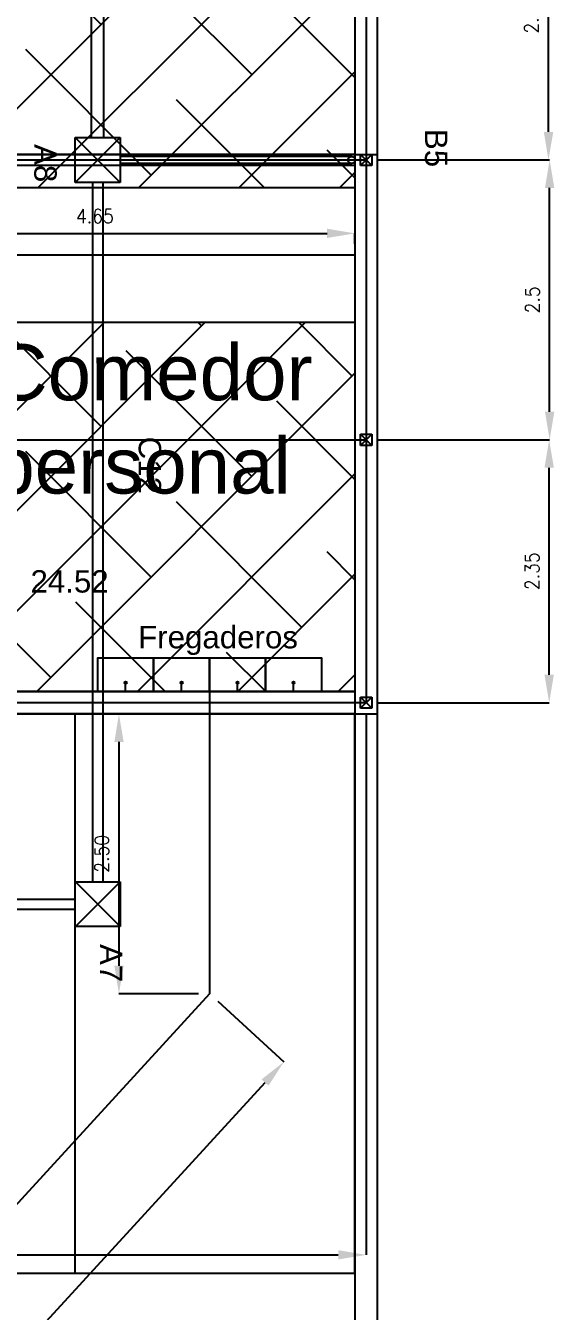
# Model space of a CAD drawing. Header units: inches. Extents: x 72863 to 73068, y 49095 to 49225.
# Drawn here: x 73063.66 to 73068.39, y 49154.9 to 49166.39 of the extents above; entities that cross this region are included whole.
import ezdxf

# ---------------------------------------------------------------- set-up
doc = ezdxf.new("R2010")
doc.units = ezdxf.units.IN
doc.layers.get('0').update_dxf_attribs({"lineweight": 15})
for name, color, linetype in [('Aguas pluviales', 140, 'Continuous'), ('Aguas sanitarias', 140, 'Continuous'), ('Auxiliar', 240, 'Continuous'), ('Cotas_IncendiosP0', 30, 'Continuous'), ('Cotas_IncendiosP1', 30, 'Continuous'), ('Elementos_A_P0', 251, 'Continuous'), ('Elementos_A_P1', 251, 'Continuous'), ('Exteriores', 7, 'Continuous'), ('IncendiosP0', 1, 'Continuous'), ('P0', 5, 'Continuous'), ('P0_Elementos', 44, 'Continuous'), ('P1', 3, 'Continuous'), ('P1 Paredes interiores', 76, 'Continuous'), ('P1 Texto', 7, 'Continuous'), ('Pared exterior nave', 26, 'Continuous'), ('Pared parcela', 7, 'Continuous'), ('Pilares', 240, 'Continuous')]:
    doc.layers.add(name, color=color, linetype=linetype)
doc.layers.add('Cotas', color=200, linetype='Continuous', lineweight=9)
doc.layers.add('Límites', color=6, linetype='Continuous', lineweight=9)
doc.styles.add('80-100', font='romans.shx', dxfattribs={"width": 0.9, "height": 0.125})
doc.styles.get("Standard").update_dxf_attribs({"font": 'arial.ttf'})
doc.dimstyles.new('Copia de 100_conlineas', dxfattribs={"dimtxt": 0.125, "dimasz": 0.25, "dimexe": 0, "dimexo": 0.1, "dimgap": 0.09, "dimtad": 1, "dimzin": 4, "dimdsep": 46, "dimtxsty": '80-100', "dimcen": 0.1, "dimclrd": 256, "dimclre": 256, "dimclrt": 256, "dimadec": 0, "dimazin": 0, "dimtfac": 1, "dimtix": 1, "dimtmove": 2, "dimatfit": 3, "dimfxl": 1, "dimtvp": 1.058824, "dimtolj": 1, "dimtzin": 1, "dimarcsym": 0})
doc.dimstyles.new('Mod ISO-25', dxfattribs={"dimtxt": 0.125, "dimasz": 0.25, "dimexe": 0, "dimexo": 0.1, "dimgap": 0.09, "dimtad": 1, "dimzin": 12, "dimdsep": 46, "dimtxsty": '80-100', "dimcen": 0.1, "dimclrd": 256, "dimclre": 256, "dimclrt": 256, "dimadec": 0, "dimazin": 0, "dimtfac": 1, "dimtix": 1, "dimtmove": 2, "dimatfit": 3, "dimfxl": 1, "dimtolj": 1, "dimarcsym": 0})

# ---------------------------------------------------------------- blocks, each defined once
blk = doc.blocks.new('*D344')
at = {"layer": 'Cotas', "lineweight": -2, "transparency": 16777216}
for p, q in [((73066.807, 49162.689), (73068.343, 49162.689)), ((73068.343, 49160.589), (73068.343, 49162.439)), ((73066.807, 49160.339), (73068.343, 49160.339))]:
    blk.add_line(p, q, dxfattribs=at)
at = {"layer": 'Cotas', "transparency": 16777216}
for points in [[(73068.301, 49162.439), (73068.385, 49162.439), (73068.343, 49162.689)], [(73068.301, 49160.589), (73068.385, 49160.589), (73068.343, 49160.339)]]:
    blk.add_solid(points, dxfattribs=at)
at = {"layer": 'Defpoints', "color": 0, "transparency": 16777216}
for p in [(73066.707, 49162.689), (73068.343, 49162.689), (73066.707, 49160.339)]:
    blk.add_point(p, dxfattribs=at)
at = {"layer": 'Cotas', "transparency": 16777216, "insert": (73068.19, 49161.514), "char_height": 0.125, "attachment_point": 5, "rotation": 90, "style": '80-100'}
blk.add_mtext('\\A1;2.35', dxfattribs=at)
blk = doc.blocks.new('*D345')
at = {"layer": 'Cotas', "lineweight": -2, "transparency": 16777216}
for p, q in [((73066.807, 49165.189), (73068.347, 49165.189)), ((73068.347, 49162.939), (73068.347, 49164.939)), ((73066.807, 49162.689), (73068.347, 49162.689))]:
    blk.add_line(p, q, dxfattribs=at)
at = {"layer": 'Cotas', "transparency": 16777216}
for points in [[(73068.305, 49164.939), (73068.389, 49164.939), (73068.347, 49165.189)], [(73068.305, 49162.939), (73068.389, 49162.939), (73068.347, 49162.689)]]:
    blk.add_solid(points, dxfattribs=at)
at = {"layer": 'Defpoints', "color": 0, "transparency": 16777216}
for p in [(73066.707, 49165.189), (73068.347, 49165.189), (73066.707, 49162.689)]:
    blk.add_point(p, dxfattribs=at)
at = {"layer": 'Cotas', "transparency": 16777216, "insert": (73068.195, 49163.939), "char_height": 0.125, "attachment_point": 5, "rotation": 90, "style": '80-100'}
blk.add_mtext('\\A1;2.5', dxfattribs=at)
blk = doc.blocks.new('*D346')
at = {"layer": 'Cotas', "lineweight": -2, "transparency": 16777216}
for p, q in [((73066.807, 49167.689), (73068.337, 49167.689)), ((73068.337, 49165.439), (73068.337, 49167.439)), ((73066.807, 49165.189), (73068.337, 49165.189))]:
    blk.add_line(p, q, dxfattribs=at)
at = {"layer": 'Cotas', "transparency": 16777216}
for points in [[(73068.295, 49167.439), (73068.379, 49167.439), (73068.337, 49167.689)], [(73068.295, 49165.439), (73068.379, 49165.439), (73068.337, 49165.189)]]:
    blk.add_solid(points, dxfattribs=at)
at = {"layer": 'Defpoints', "color": 0, "transparency": 16777216}
for p in [(73066.707, 49167.689), (73068.337, 49167.689), (73066.707, 49165.189)]:
    blk.add_point(p, dxfattribs=at)
at = {"layer": 'Cotas', "transparency": 16777216, "insert": (73068.184, 49166.439), "char_height": 0.125, "attachment_point": 5, "rotation": 90, "style": '80-100'}
blk.add_mtext('\\A1;2.5', dxfattribs=at)
blk = doc.blocks.new('*D352')
at = {"layer": 'Cotas', "lineweight": -2, "transparency": 16777216}
for p, q in [((73046.907, 49160.239), (73046.907, 49155.405)), ((73066.707, 49160.239), (73066.707, 49155.405)), ((73047.157, 49155.405), (73066.457, 49155.405))]:
    blk.add_line(p, q, dxfattribs=at)
at = {"layer": 'Cotas', "transparency": 16777216}
for points in [[(73047.157, 49155.447), (73047.157, 49155.364), (73046.907, 49155.405)], [(73066.457, 49155.447), (73066.457, 49155.364), (73066.707, 49155.405)]]:
    blk.add_solid(points, dxfattribs=at)
at = {"layer": 'Defpoints', "color": 0, "transparency": 16777216}
for p in [(73046.907, 49160.339), (73066.707, 49160.339), (73066.707, 49155.405)]:
    blk.add_point(p, dxfattribs=at)
at = {"layer": 'Cotas', "transparency": 16777216, "insert": (73056.807, 49155.558), "char_height": 0.125, "attachment_point": 5, "style": '80-100'}
blk.add_mtext('\\A1;19.8', dxfattribs=at)
blk = doc.blocks.new('Arqueta')
for p, q in [((8.456, 7.642), (8.456, 8.042)), ((8.456, 8.042), (8.856, 8.042)), ((8.856, 8.042), (8.856, 7.642)), ((8.856, 7.642), (8.456, 7.642))]:
    blk.add_line(p, q)
blk = doc.blocks.new('*D342')
at = {"layer": 'Cotas_IncendiosP0', "lineweight": -2, "transparency": 16777216}
for p, q in [((73061.957, 49164.439), (73061.957, 49164.533)), ((73062.207, 49164.533), (73066.357, 49164.533)), ((73066.607, 49164.439), (73066.607, 49164.533))]:
    blk.add_line(p, q, dxfattribs=at)
at = {"layer": 'Cotas_IncendiosP0', "transparency": 16777216}
for points in [[(73062.207, 49164.575), (73062.207, 49164.492), (73061.957, 49164.533)], [(73066.357, 49164.575), (73066.357, 49164.492), (73066.607, 49164.533)]]:
    blk.add_solid(points, dxfattribs=at)
at = {"layer": 'Defpoints', "color": 0, "transparency": 16777216}
for p in [(73066.607, 49164.533), (73061.957, 49164.339), (73066.607, 49164.339)]:
    blk.add_point(p, dxfattribs=at)
at = {"layer": 'Cotas_IncendiosP0', "transparency": 16777216, "insert": (73064.282, 49164.686), "char_height": 0.125, "attachment_point": 5, "style": '80-100'}
blk.add_mtext('\\A1;4.65', dxfattribs=at)
blk = doc.blocks.new('*D413')
at = {"layer": 'Defpoints', "color": 0, "transparency": 16777216}
for p in [(73065.307, 49160.239), (73064.497, 49157.739), (73065.307, 49157.739)]:
    blk.add_point(p, dxfattribs=at)
at = {"layer": 'Elementos_A_P0', "lineweight": -2, "transparency": 16777216}
for p, q in [((73065.207, 49160.239), (73064.497, 49160.239)), ((73064.497, 49159.989), (73064.497, 49157.989)), ((73065.207, 49157.739), (73064.497, 49157.739))]:
    blk.add_line(p, q, dxfattribs=at)
at = {"layer": 'Elementos_A_P0', "transparency": 16777216}
for points in [[(73064.456, 49159.989), (73064.539, 49159.989), (73064.497, 49160.239)], [(73064.456, 49157.989), (73064.539, 49157.989), (73064.497, 49157.739)]]:
    blk.add_solid(points, dxfattribs=at)
at = {"layer": 'Elementos_A_P0', "transparency": 16777216, "insert": (73064.345, 49158.989), "char_height": 0.125, "attachment_point": 5, "rotation": 90, "style": '80-100'}
blk.add_mtext('\\A1;2.50', dxfattribs=at)
blk = doc.blocks.new('*D416')
at = {"layer": 'Defpoints', "color": 0, "transparency": 16777216}
for p in [(73065.307, 49157.739), (73065.972, 49157.13), (73054.307, 49145.739)]:
    blk.add_point(p, dxfattribs=at)
at = {"layer": 'Elementos_A_P0', "lineweight": -2, "transparency": 16777216}
for p, q in [((73065.381, 49157.671), (73065.972, 49157.13)), ((73055.141, 49145.314), (73065.803, 49156.945)), ((73054.381, 49145.671), (73054.972, 49145.13))]:
    blk.add_line(p, q, dxfattribs=at)
at = {"layer": 'Elementos_A_P0', "transparency": 16777216}
for points in [[(73065.772, 49156.973), (73065.834, 49156.917), (73065.972, 49157.13)], [(73055.11, 49145.342), (73055.171, 49145.286), (73054.972, 49145.13)]]:
    blk.add_solid(points, dxfattribs=at)
at = {"layer": 'Elementos_A_P0', "transparency": 16777216, "insert": (73060.359, 49151.233), "char_height": 0.125, "attachment_point": 5, "rotation": 47.4896, "style": '80-100'}
blk.add_mtext('\\A1;16.28', dxfattribs=at)

msp = doc.modelspace()

# ---------------------------------------------------------------- hatches: boundary and pattern name
at = {"layer": 'P0_Elementos'}
h = msp.add_hatch(dxfattribs=at)
h.set_pattern_fill('ANSI38', color=256, scale=0.2)
h.set_pattern_definition([(45, (73014.496, 49132.724), (-0.449013, 0.449013), []), (135, (73014.496, 49132.724), (-1.3470384, 0.449013), [1.5875, -0.9525])])
h.paths.add_polyline_path([(73050.2071, 49172.2388), (73049.2071, 49172.2388), (73049.2071, 49167.7388), (73050.2071, 49167.7388)])
h.paths.add_polyline_path([(73048.0071, 49172.2388), (73047.0071, 49172.2388), (73047.0071, 49167.7388), (73048.0071, 49167.7388)])
h.paths.add_polyline_path([(73052.4071, 49172.2388), (73051.4071, 49172.2388), (73051.4071, 49167.7388), (73052.4071, 49167.7388)])
h.paths.add_polyline_path([(73056.3071, 49171.7388), (73053.4177, 49171.7388), (73053.4177, 49168.9388), (73056.3071, 49168.9388)])
h.paths.add_polyline_path([(73056.3071, 49167.7388), (73052.9071, 49167.7388), (73052.9071, 49166.2388), (73056.3071, 49166.2388)])
h.paths.add_polyline_path([(73056.3071, 49165.2388), (73052.9071, 49165.2388), (73052.9071, 49163.7388), (73056.3071, 49163.7388)])
h.paths.add_polyline_path([(73056.3071, 49174.7388), (73047.0071, 49174.7388), (73047.0071, 49173.2388), (73056.3071, 49173.2388)])
h.paths.add_polyline_path([(73056.3071, 49177.2388), (73047.0071, 49177.2388), (73047.0071, 49175.7388), (73056.3071, 49175.7388)])
h.paths.add_polyline_path([(73061.4571, 49174.7388), (73057.3071, 49174.7388), (73057.3071, 49170.5888), (73061.4571, 49170.5888)])
h.paths.add_polyline_path([(73066.6071, 49174.7388), (73062.4571, 49174.7388), (73062.4571, 49170.5888), (73066.6071, 49170.5888)])
h.paths.add_polyline_path([(73061.4571, 49169.0888), (73057.3071, 49169.0888), (73057.3071, 49164.9388), (73061.4571, 49164.9388)])
h.paths.add_polyline_path([(73066.6071, 49169.0888), (73062.4571, 49169.0888), (73062.4571, 49164.9388), (73066.6071, 49164.9388)])
h.paths.add_polyline_path([(73061.4571, 49163.7388), (73057.8571, 49163.7388), (73057.8571, 49161.4388), (73061.4571, 49161.4388)])
h.paths.add_polyline_path([(73066.6071, 49163.7388), (73062.4571, 49163.7388), (73062.4571, 49160.4388), (73066.6071, 49160.4388)])

# ---------------------------------------------------------------- linework, layer by layer
at = {"layer": 'Aguas pluviales'}
for p, q in [((73066.6071, 49196.4888), (73066.6071, 49160.2388)), ((73066.8071, 49160.2388), (73066.8071, 49196.4888)), ((73064.2521, 49165.3888), (73064.2521, 49174.9138)), ((73064.3621, 49165.3888), (73064.3621, 49174.9138)), ((73064.5071, 49165.3888), (73064.1071, 49164.9888)), ((73064.1071, 49165.3888), (73064.5071, 49164.9888)), ((73066.5756, 49165.2203), (73064.5071, 49165.2203)), ((73066.5756, 49165.1573), (73064.5071, 49165.1573)), ((73064.2621, 49164.9888), (73064.2621, 49158.7388)), ((73064.3521, 49164.9888), (73064.3521, 49158.7388)), ((73046.8071, 49160.2388), (73066.8071, 49160.2388)), ((73064.5072, 49158.7388), (73064.1072, 49158.3388)), ((73064.1072, 49158.7388), (73064.5072, 49158.3388)), ((73060.5571, 49158.5838), (73064.1072, 49158.5838)), ((73060.5571, 49158.4938), (73064.1072, 49158.4938)), ((73064.2621, 49158.5839), (73064.2621, 49158.5838)), ((73064.3521, 49158.4939), (73064.3521, 49158.4938))]:
    msp.add_line(p, q, dxfattribs=at)
msp.add_circle((73066.5756, 49165.1888), 0.0315, dxfattribs=at)
at = {"layer": 'Aguas sanitarias'}
for p, q in [((73064.5571, 49160.4388), (73064.5571, 49160.5188)), ((73064.5571, 49160.4388), (73065.0571, 49160.4388)), ((73065.0571, 49160.4388), (73065.0571, 49160.5188)), ((73065.0571, 49160.4388), (73065.5571, 49160.4388)), ((73065.3071, 49160.4388), (73065.3071, 49157.7388)), ((73065.5571, 49160.4388), (73065.5571, 49160.5188)), ((73065.5571, 49160.4388), (73066.0571, 49160.4388)), ((73066.0571, 49160.4388), (73066.0571, 49160.5188)), ((73065.3071, 49157.7388), (73054.3071, 49145.7388))]:
    msp.add_line(p, q, dxfattribs=at)
for centre in [(73064.5571, 49160.5188), (73065.0571, 49160.5188), (73065.5571, 49160.5188), (73066.0571, 49160.5188)]:
    msp.add_circle(centre, 0.01, dxfattribs=at)
at = {"layer": 'Auxiliar'}
for p, q in [((73066.7071, 49196.3629), (73066.7071, 49160.3388)), ((73046.9071, 49165.1888), (73066.7071, 49165.1888)), ((73046.9071, 49162.6888), (73066.7071, 49162.6888)), ((73066.7071, 49160.3388), (73046.9071, 49160.3388))]:
    msp.add_line(p, q, dxfattribs=at)
at = {"layer": 'Cotas'}
msp.add_line((73066.8071, 49160.2388), (73066.8071, 49175.1638), dxfattribs=at)
at = {"layer": 'Elementos_A_P1'}
for points in [[(73064.8071, 49160.4388), (73064.3071, 49160.4388), (73064.3071, 49160.7388), (73064.8071, 49160.7388)], [(73065.3071, 49160.4388), (73064.8071, 49160.4388), (73064.8071, 49160.7388), (73065.3071, 49160.7388)], [(73065.8071, 49160.4388), (73065.3071, 49160.4388), (73065.3071, 49160.7388), (73065.8071, 49160.7388)], [(73066.3071, 49160.4388), (73065.8071, 49160.4388), (73065.8071, 49160.7388), (73066.3071, 49160.7388)]]:
    msp.add_lwpolyline(points, close=True, dxfattribs=at)
at = {"layer": 'Exteriores'}
for p, q in [((73061.6071, 49160.2388), (73064.1071, 49160.2388)), ((73064.1071, 49155.2388), (73064.1071, 49160.2388)), ((73064.1071, 49160.2388), (73066.6071, 49160.2388)), ((73066.6071, 49155.2388), (73066.6071, 49160.2388)), ((73064.1071, 49155.2388), (73061.6071, 49155.2388)), ((73066.6071, 49155.2388), (73064.1071, 49155.2388))]:
    msp.add_line(p, q, dxfattribs=at)
at = {"layer": 'IncendiosP0'}
msp.add_line((73066.6071, 49164.3388), (73061.9571, 49164.3388), dxfattribs=at)
at = {"layer": 'Límites'}
msp.add_lwpolyline([(73041.8071, 49145.5388), (73066.8071, 49145.5388), (73066.8071, 49205.5388), (73041.8071, 49205.5388), (73041.8071, 49145.5388)], dxfattribs=at)
msp.add_lwpolyline([(73054.3071, 49145.5388), (73056.8071, 49145.5388), (73059.3071, 49145.5388), (73061.8071, 49145.5388), (73064.3071, 49145.5388), (73066.8071, 49145.5388), (73066.8071, 49150.5388), (73066.8071, 49205.5388), (73041.8071, 49205.5388), (73041.8071, 49145.5388), (73051.8071, 49145.5388)], close=True, dxfattribs=at)
at = {"layer": 'P0'}
for p, q in [((73066.8071, 49160.2388), (73066.8071, 49196.4888)), ((73046.8071, 49160.2388), (73066.8071, 49160.2388))]:
    msp.add_line(p, q, dxfattribs=at)
at = {"layer": 'P0_Elementos'}
for points in [[(73062.4571, 49169.0888), (73066.6071, 49169.0888), (73066.6071, 49164.9388), (73062.4571, 49164.9388)], [(73066.6071, 49160.4388), (73062.4571, 49160.4388), (73062.4571, 49163.7388), (73066.6071, 49163.7388)]]:
    msp.add_lwpolyline(points, close=True, dxfattribs=at)
at = {"layer": 'P1'}
msp.add_lwpolyline([(73046.8071, 49160.2388), (73066.8071, 49160.2388), (73066.8071, 49175.2388), (73061.8071, 49175.2388), (73061.8071, 49165.2388), (73066.8071, 49165.2388)], dxfattribs=at)
at = {"layer": 'P1 Paredes interiores'}
for p, q in [((73066.6071, 49165.2388), (73063.3571, 49165.2388)), ((73066.6071, 49165.1388), (73063.2571, 49165.1388))]:
    msp.add_line(p, q, dxfattribs=at)
at = {"layer": 'Pared exterior nave'}
for p, q in [((73056.9071, 49160.4388), (73066.6071, 49160.4388)), ((73066.6071, 49160.2388), (73055.2571, 49160.2388))]:
    msp.add_line(p, q, dxfattribs=at)
at = {"layer": 'Pared parcela'}
for p, q in [((73066.8071, 49145.5388), (73066.8071, 49205.5388)), ((73066.6071, 49175.0638), (73066.6071, 49165.2388)), ((73066.6071, 49165.1388), (73066.6071, 49160.4388)), ((73066.6071, 49160.2388), (73066.6071, 49145.7388))]:
    msp.add_line(p, q, dxfattribs=at)
at = {"layer": 'Pilares'}
for p, q in [((73066.6571, 49165.2388), (73066.7571, 49165.2388)), ((73066.6571, 49165.1388), (73066.6571, 49165.2388)), ((73066.6571, 49165.2388), (73066.7571, 49165.1388)), ((73066.7571, 49165.2388), (73066.6571, 49165.1388)), ((73066.7571, 49165.2388), (73066.7571, 49165.1388)), ((73066.7571, 49165.1388), (73066.6571, 49165.1388)), ((73066.6571, 49162.7388), (73066.7571, 49162.7388)), ((73066.6571, 49162.6388), (73066.6571, 49162.7388)), ((73066.6571, 49162.7388), (73066.7571, 49162.6388)), ((73066.7571, 49162.7388), (73066.6571, 49162.6388)), ((73066.7571, 49162.7388), (73066.7571, 49162.6388)), ((73066.7571, 49162.6388), (73066.6571, 49162.6388)), ((73066.6571, 49160.3888), (73066.7571, 49160.3888)), ((73066.6571, 49160.2888), (73066.6571, 49160.3888)), ((73066.6571, 49160.3888), (73066.7571, 49160.2888)), ((73066.7571, 49160.3888), (73066.6571, 49160.2888)), ((73066.7571, 49160.3888), (73066.7571, 49160.2888)), ((73066.7571, 49160.2888), (73066.6571, 49160.2888))]:
    msp.add_line(p, q, dxfattribs=at)

# ---------------------------------------------------------------- block references
at = {"layer": 'Aguas pluviales', "rotation": 270}
for p in [(73056.4648, 49173.8449), (73056.4649, 49167.1949)]:
    msp.add_blockref('Arqueta', p, dxfattribs=at)

# ---------------------------------------------------------------- texts
at = {"layer": 'Aguas pluviales', "char_height": 0.2, "attachment_point": 1, "rotation": 270}
for s, insert in [('B5', (73067.4332, 49165.4665)), ('A8', (73063.9405, 49165.3313)), ('C12', (73064.8736, 49162.7165)), ('A7', (73064.5263, 49158.1828))]:
    msp.add_mtext_dynamic_manual_height_columns(s, width=10.693228, gutter_width=12.5, heights=[0], dxfattribs=dict(at, insert=insert))
at = {"layer": 'Cotas_IncendiosP1', "insert": (73063.706, 49161.5234), "char_height": 0.2, "attachment_point": 1}
msp.add_mtext_dynamic_manual_height_columns('24.52', width=0.285719, gutter_width=1, heights=[0], dxfattribs=at)
at = {"layer": 'Elementos_A_P0', "insert": (73064.6687, 49161.025), "char_height": 0.2, "attachment_point": 1}
msp.add_mtext_dynamic_manual_height_columns('Fregaderos', width=0.756496, gutter_width=1, heights=[0], dxfattribs=at)
at = {"layer": 'P1 Texto', "insert": (73063.3553, 49163.5417), "char_height": 0.5, "attachment_point": 1}
msp.add_mtext_dynamic_manual_height_columns('Comedor\\Ppersonal', width=3.914156, gutter_width=12.5, heights=[0], dxfattribs=at)

# ---------------------------------------------------------------- dimensions: what is measured, and where the dimension line sits
at = {"layer": 'Cotas'}
for base, p1, p2, picture, middle in [((73068.3368, 49167.6888), (73066.7071, 49165.1888), (73066.7071, 49167.6888), '*D346', (73068.1843, 49166.4388)), ((73068.3471, 49165.1888), (73066.7071, 49162.6888), (73066.7071, 49165.1888), '*D345', (73068.1946, 49163.9388)), ((73068.3429, 49162.6888), (73066.7071, 49160.3388), (73066.7071, 49162.6888), '*D344', (73068.1904, 49161.5138))]:
    dim = msp.add_linear_dim(base=base, p1=p1, p2=p2, angle=90, dimstyle='Mod ISO-25', dxfattribs=at)
    dim.commit()
    dim.dimension.update_dxf_attribs({"geometry": picture, "text_midpoint": middle})
dim = msp.add_linear_dim(base=(73066.7071, 49155.4054), p1=(73046.9071, 49160.3388), p2=(73066.7071, 49160.3388), dimstyle='Mod ISO-25', dxfattribs=at)
dim.commit()
dim.dimension.update_dxf_attribs({"geometry": '*D352', "text_midpoint": (73056.8071, 49155.5579)})
at = {"layer": 'Cotas_IncendiosP0'}
dim = msp.add_linear_dim(base=(73066.6071, 49164.5332), p1=(73061.9571, 49164.3388), p2=(73066.6071, 49164.3388), dimstyle='Copia de 100_conlineas', dxfattribs=at)
dim.commit()
dim.dimension.update_dxf_attribs({"geometry": '*D342', "text_midpoint": (73064.2821, 49164.6857)})
at = {"layer": 'Elementos_A_P0'}
dim = msp.add_linear_dim(base=(73064.4974, 49157.7388), p1=(73065.3071, 49160.2388), p2=(73065.3071, 49157.7388), angle=90, dimstyle='Copia de 100_conlineas', dxfattribs=at)
dim.commit()
dim.dimension.update_dxf_attribs({"geometry": '*D413', "text_midpoint": (73064.3449, 49158.9888)})
dim = msp.add_aligned_dim(p1=(73054.3071, 49145.7388), p2=(73065.3071, 49157.7388), distance=-0.9017, dimstyle='Copia de 100_conlineas', dxfattribs=at)
dim.commit()
dim.dimension.update_dxf_attribs({"geometry": '*D416', "text_midpoint": (73060.3593, 49151.2326)})

doc.saveas('drawing.dxf')
